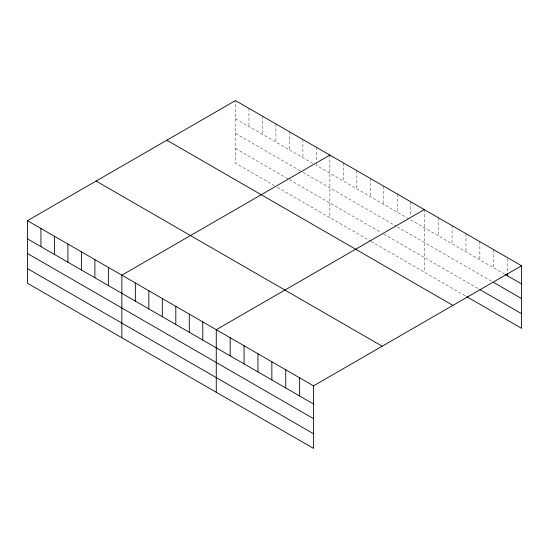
<?xml version="1.0" encoding="UTF-8"?>
<svg xmlns="http://www.w3.org/2000/svg" width="549" height="549" viewBox="0 0 549 549"><rect width="100%" height="100%" fill="white"/><g stroke="black" fill="none" stroke-linecap="round" stroke-linejoin="round"><path stroke-width="0.41" stroke-dasharray="2.75 2.06" d="M274.507 185.686L235.466 163.149L235.466 100.584M235.466 118.735L312.834 163.41M504.73 274.198L316.389 165.455L316.389 162.154M235.466 133.393L300.056 170.684M302.897 172.324L395.884 226.01M397.304 226.833L491.568 281.253M235.466 148.491L288.699 179.228M289.412 179.64L380.979 232.508M383.82 234.142L478.399 288.753M277.341 187.326L370.335 241.011M371.042 241.423L465.971 296.227M507.653 258.558L507.653 272.585M493.757 249.713L493.757 267.864M479.86 241.69L479.86 259.842M465.971 233.668L465.971 251.819M452.074 225.646L452.074 243.797M438.177 217.624L438.177 235.775M424.281 209.601L424.281 272.16M410.796 201.812L410.796 215.839M397.304 194.023L397.304 212.175M383.82 186.241L383.82 204.393M370.335 178.452L370.335 196.604M356.843 170.664L356.843 188.815M343.358 162.881L343.358 181.033M329.874 155.093L329.874 217.651M316.389 147.304L316.389 161.331M302.897 139.521L302.897 157.673M289.412 131.733L289.412 149.884M275.927 123.944L275.927 142.095M262.436 116.162L262.436 134.313M248.951 108.373L248.951 126.524"/><path stroke-width="0.82" d="M313.534 418.661L313.534 385.851L27.45 220.684L27.45 283.243L313.534 448.416L313.534 418.661L27.45 253.487M466.698 296.652L521.55 328.316L521.55 265.757L235.466 100.584L27.45 220.684M329.874 155.093L121.857 275.186L121.857 337.752M424.281 209.601L216.265 329.695L216.265 392.254M313.534 385.851L521.55 265.757M505.457 274.617L521.55 283.908M493.757 282.515L521.55 298.56M479.86 289.598L521.55 313.664M166.821 140.215L452.904 305.388M96.096 181.053L382.179 346.22M27.45 238.836L313.534 404.002M27.45 268.585L313.534 433.758M507.653 273.409L507.653 275.886M299.637 377.829L299.637 395.98M285.748 369.806L285.748 387.958M271.851 361.784L271.851 379.935M257.955 353.762L257.955 371.913M244.058 345.74L244.058 363.891M230.161 337.717L230.161 355.869M202.78 321.906L202.78 340.057M189.295 314.124L189.295 332.269M175.804 306.335L175.804 324.486M162.319 298.546L162.319 316.698M148.834 290.764L148.834 308.909M135.342 282.975L135.342 301.127M108.373 267.404L108.373 285.549M94.888 259.615L94.888 277.767M81.396 251.826L81.396 269.978M67.911 244.044L67.911 262.196M54.426 236.255L54.426 254.407M40.935 228.466L40.935 246.618"/></g></svg>
